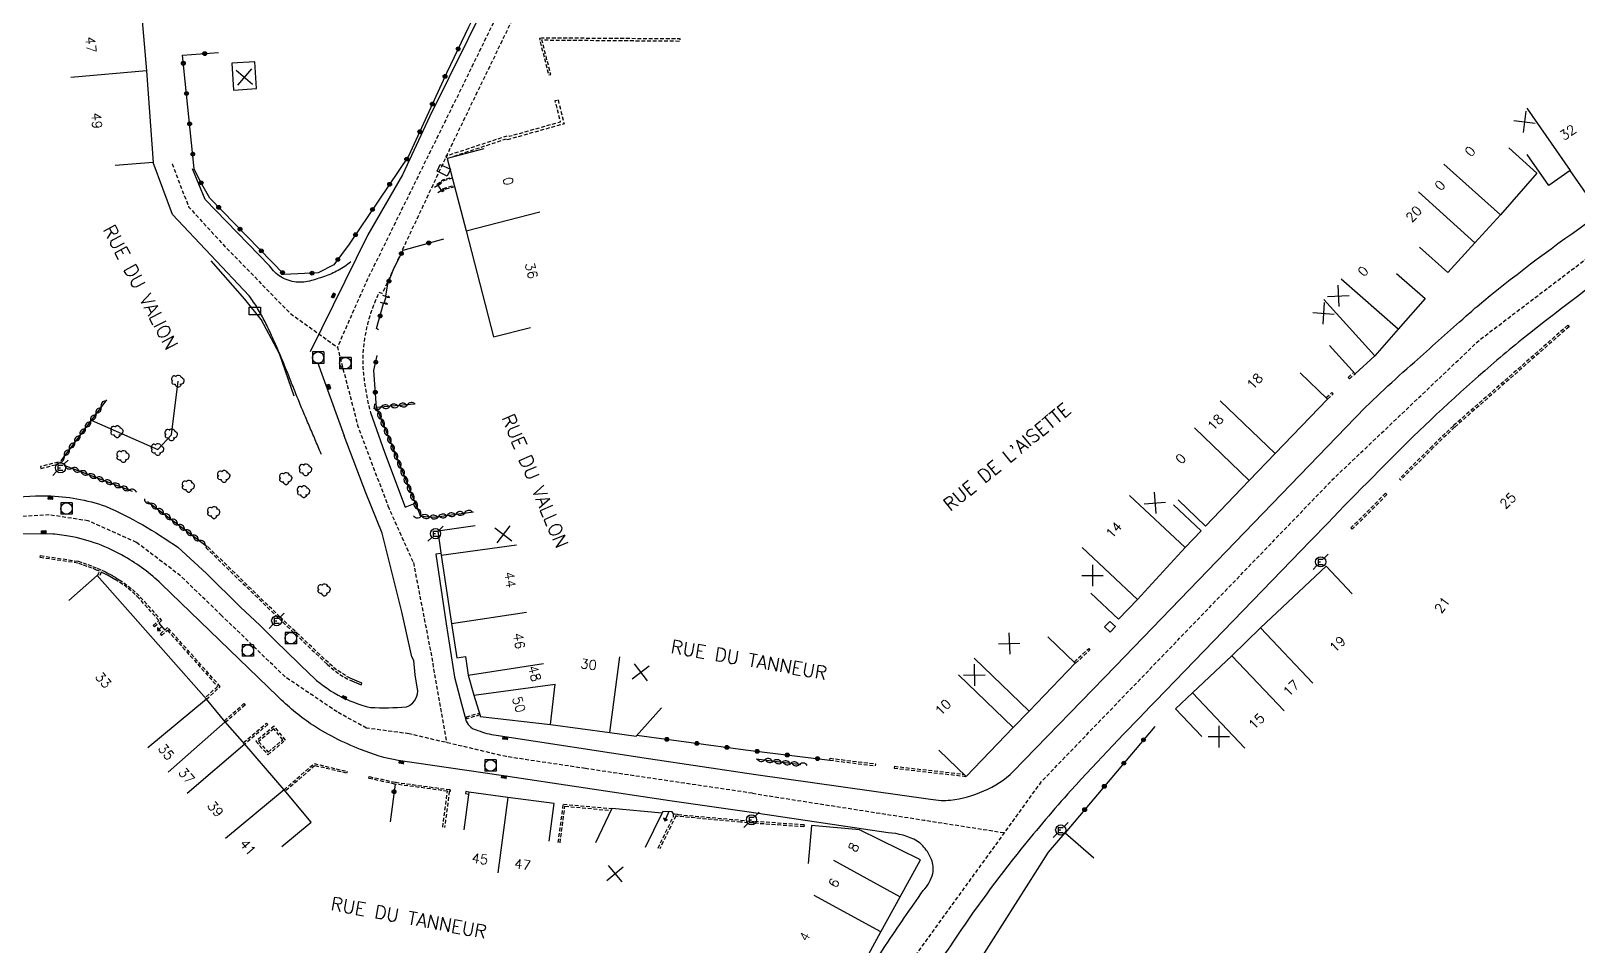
# Model space of a CAD drawing. Header units: millimetres. Extents: x 114000 to 119599, y 120000 to 124063.
# Drawn here: x 114475.6 to 114679.1, y 120560.1 to 120680.3 of the extents above; entities that cross this region are included whole.
import ezdxf
from ezdxf.enums import TextEntityAlignment as Align

# ---------------------------------------------------------------- set-up
doc = ezdxf.new("R2010")
doc.units = ezdxf.units.MM
doc.linetypes.add('DASHED', pattern=[0.75, 0.5, -0.25])
doc.layers.get('0').update_dxf_attribs({"linetype": 'CONTINUOUS'})
for name, color, linetype in [('W0001', 6, 'DASHED'), ('W0008', 7, 'CONTINUOUS'), ('W0017', 7, 'CONTINUOUS'), ('W0100', 7, 'CONTINUOUS'), ('W0105', 7, 'CONTINUOUS'), ('W0112', 1, 'DASHED'), ('W0300', 7, 'CONTINUOUS'), ('W0302', 3, 'CONTINUOUS'), ('W0310', 3, 'CONTINUOUS'), ('W0322', 7, 'CONTINUOUS'), ('W0400', 7, 'CONTINUOUS'), ('W0420', 7, 'CONTINUOUS'), ('W0471', 7, 'CONTINUOUS'), ('W0989', 7, 'CONTINUOUS'), ('W0991', 7, 'CONTINUOUS'), ('W1102', 7, 'CONTINUOUS'), ('W1471', 7, 'CONTINUOUS')]:
    doc.layers.add(name, color=color, linetype=linetype)
doc.styles.get("Standard").update_dxf_attribs({"font": 'romans.shx', "width": 0.85})

# ---------------------------------------------------------------- blocks, each defined once
blk = doc.blocks.new('t322o')
at = {"color": 0, "linetype": 'Continuous'}
for radius in [0.25, 0.15]:
    blk.add_circle((0, 0), radius, dxfattribs=at)
blk = doc.blocks.new('t310o')
at = {"color": 0, "linetype": 'Continuous'}
for centre, start, end in [((-0.5, 0.38), 216.8699, 323.1304), ((0.5, -0.37), 36.8699, 143.1303)]:
    blk.add_arc(centre, 0.625, start, end, dxfattribs=at)
blk = doc.blocks.new('t991o')
at = {"color": 0, "linetype": 'Continuous'}
for p, q in [((-1, 1), (1, -1)), ((-1, -1), (1, 1))]:
    blk.add_line(p, q, dxfattribs=at)
blk = doc.blocks.new('T400')
for p, q in [((-0.15, 0.3), (0.15, 0.3)), ((-0.15, -0.25), (-0.15, 0.3)), ((-0.15, 0.15), (0.15, 0.15)), ((-0.15, 0), (0.15, 0)), ((0.15, 0.3), (0.15, -0.25)), ((-0.15, -0.15), (0.15, -0.15)), ((-0.15, -0.25), (-0.15, -0.3)), ((-0.15, -0.3), (0.15, -0.3)), ((0.15, -0.3), (0.15, -0.25))]:
    blk.add_line(p, q)
blk = doc.blocks.new('T420')
for p, q in [((0.75, 0.75), (-0.75, 0.75)), ((-0.75, 0.75), (-0.75, -0.75)), ((0.75, 0.75), (0.75, -0.75)), ((0.75, -0.75), (-0.75, -0.75))]:
    blk.add_line(p, q)
blk.add_ellipse((0, 0), major_axis=(-0.53, 0.53), ratio=1, start_param=3.926991, end_param=10.210176)
blk = doc.blocks.new('T471')
for p, q in [((-0.333334, 0.333334), (-0.333334, -0.333334)), ((-0.333334, 0.333334), (0.333334, 0.333334)), ((-0.333334, 0), (0, 0)), ((0.500001, 0.500001), (1.000002, 1.000002)), ((-0.500001, -0.500001), (-1.000002, -1.000002)), ((-0.333334, -0.333334), (0.333334, -0.333334))]:
    blk.add_line(p, q)
blk.add_ellipse((0, 0), major_axis=(0.471405, 0.471405), ratio=1, start_param=5.4977871438, end_param=11.780972451)
blk = doc.blocks.new('T300')
for p, q in [((-0.8, 0.51), (-0.86, 0.34)), ((-0.86, 0.34), (-0.86, 0.17)), ((-0.86, 0.17), (-0.74, 0.06)), ((-0.69, 0.63), (-0.8, 0.51)), ((-0.8, -0.06), (-0.74, 0.06)), ((-0.74, 0.06), (-0.69, 0.11)), ((-0.57, 0.69), (-0.69, 0.63)), ((-0.46, 0.69), (-0.57, 0.69)), ((-0.29, 0.63), (-0.46, 0.69)), ((-0.29, 0.63), (-0.17, 0.74)), ((-0.23, 0.57), (-0.29, 0.63)), ((-0.17, 0.74), (-0.06, 0.8)), ((-0.06, 0.8), (0.06, 0.8)), ((0.06, 0.8), (0.23, 0.74)), ((0.23, 0.74), (0.34, 0.63)), ((0.34, 0.63), (0.4, 0.51)), ((0.46, 0.46), (0.34, 0.46)), ((0.4, 0.51), (0.4, 0.46)), ((0.57, 0.4), (0.46, 0.46)), ((0.57, 0.4), (0.69, 0.29)), ((0.69, 0.29), (0.74, 0.17)), ((0.74, 0.06), (0.69, -0.17)), ((0.74, 0.17), (0.74, 0.06)), ((-0.8, -0.17), (-0.8, -0.06)), ((-0.8, -0.23), (-0.8, -0.17)), ((-0.74, -0.34), (-0.8, -0.23)), ((-0.69, -0.4), (-0.74, -0.34)), ((-0.51, -0.46), (-0.69, -0.4)), ((-0.4, -0.46), (-0.51, -0.46)), ((-0.4, -0.46), (-0.34, -0.46)), ((-0.34, -0.46), (-0.34, -0.4)), ((-0.34, -0.51), (-0.34, -0.46)), ((-0.29, -0.63), (-0.34, -0.51)), ((-0.17, -0.74), (-0.29, -0.63)), ((-0.06, -0.8), (-0.17, -0.74)), ((0.06, -0.8), (-0.06, -0.8)), ((0.17, -0.74), (0.06, -0.8)), ((0.23, -0.69), (0.17, -0.74)), ((0.29, -0.46), (0.23, -0.46)), ((0.29, -0.63), (0.23, -0.69)), ((0.46, -0.4), (0.29, -0.46)), ((0.34, -0.51), (0.29, -0.63)), ((0.34, -0.51), (0.34, -0.46)), ((0.57, -0.34), (0.46, -0.4)), ((0.63, -0.29), (0.57, -0.34)), ((0.69, -0.17), (0.63, -0.29))]:
    blk.add_line(p, q)
blk = doc.blocks.new('t112o')
at = {"color": 0, "linetype": 'Continuous'}
for p, q in [((-0.5, 0.5), (0.5, 0.5)), ((-0.5, -0.5), (-0.5, 0.5)), ((0.5, 0.5), (0.5, -0.5)), ((0.5, -0.5), (-0.5, -0.5))]:
    blk.add_line(p, q, dxfattribs=at)
blk = doc.blocks.new('T1471')
at = {"color": 0, "linetype": 'Continuous', "flags": 128}
blk.add_lwpolyline([(-0.75, -0.5), (-0.75, 0.5), (0.75, 0.5), (0.75, -0.5), (-0.75, -0.5)], dxfattribs=at)
blk = doc.blocks.new('t105o')
for p, q in [((-0.5, 0), (0.5, 0)), ((0.5, 0), (0.2, 0.1)), ((0.5, 0), (0.2, -0.1))]:
    blk.add_line(p, q)

msp = doc.modelspace()

# ---------------------------------------------------------------- linework, layer by layer
at = {"layer": 'W0001', "flags": 128}
for points in [[(114559.19, 120880.52), (114555.7, 120864.26), (114555.03, 120856.82), (114553.67, 120825.24), (114554.26, 120816.71), (114555.4, 120792.85), (114557.75, 120752.35), (114558.14, 120743.61), (114558.04, 120738.64), (114557.58, 120734.69), (114556.56, 120729.52), (114554.14, 120719.7), (114548.68, 120706.13), (114545.02, 120699.01), (114533.64, 120675.62), (114519.86, 120647.61), (114515.93, 120638.74)], [(114559.76, 120476.17), (114561.23, 120485.01), (114571.85, 120519.69), (114582.9, 120543.54), (114587.18, 120550.91), (114590.7, 120556.96), (114603.72, 120574.9), (114608.65, 120581.7), (114646.93, 120621.38), (114666.26, 120639.73), (114689.29, 120657.21), (114717.05, 120677.3), (114745.76, 120697.97), (114771.67, 120712.03), (114778.74, 120713.48), (114876.94, 120723.78), (114901.37, 120726.56), (114909.31, 120727.46), (114917.46, 120728), (114931.65, 120732.32), (114931.65, 120732.32)], [(114494.18, 120662.86), (114494.18, 120662.86), (114496.36, 120657.17), (114501.13, 120651.98), (114509.76, 120643.15), (114515.93, 120638.74), (114518.57, 120628.62)], [(114570.54, 120580.08), (114593.09, 120576.56), (114603.72, 120574.9), (114603.72, 120574.9)]]:
    msp.add_lwpolyline(points, dxfattribs=at)
at = {"layer": 'W0001'}
for points in [[(114518.53, 120628.58), (114522.59, 120617.86), (114525.93, 120610.41), (114528.21, 120598.65), (114530.29, 120586.76)], [(114570.54, 120580.08), (114548.56, 120583.34), (114538.17, 120584.9), (114525.36, 120587.91), (114519.74, 120588.65), (114515.89, 120590.78), (114509.05, 120595.39), (114500.7, 120603.46), (114495.29, 120608.68), (114489.5, 120613.06), (114483.16, 120615.9), (114478.02, 120616.69), (114472.2, 120616.32), (114459.34, 120613.47), (114437.16, 120608.45), (114425.02, 120606.13), (114414.65, 120604.72), (114384.21, 120600.56), (114354.24, 120596.48), (114339.15, 120594.67)]]:
    msp.add_lwpolyline(points, dxfattribs=at)
at = {"layer": 'W0008', "flags": 128}
for points in [[(114906.26, 120717.9, 0.0297), (114904.18, 120719.83, 0.1075), (114900.03, 120721.9), (114897.67, 120722.46), (114873.84, 120719.99), (114779.32, 120710, 0.0198), (114776.56, 120709.55, 0.0321), (114773.11, 120708.77, 0.0091), (114772.21, 120708.46, 0.0313), (114761.09, 120704.07, 0.0379), (114754.04, 120699.6), (114722.14, 120676.5), (114688.74, 120652.47, 0.0141), (114671.77, 120639.73, 0.0057), (114668.51, 120637.03, 0.0189), (114655.97, 120625.48, 0.0061), (114644.02, 120613.31), (114623.6, 120592.2, 0.0088), (114612.44, 120580.44, 0.014), (114605.91, 120572.78, 0.0214), (114596.91, 120560.52, 0.003), (114594.41, 120556.75, 0.07)], [(114570.99, 120582.56), (114593.98, 120579.31, 0.0227), (114595.39, 120579.14, 0.0379), (114596.61, 120579.19, 0.0784), (114600.99, 120580.4, 0.0962), (114604.87, 120582.96), (114618.3, 120596.82), (114649.85, 120629.46, -0.0183), (114657.64, 120636.77, -0.0008), (114664, 120642.43, -0.0037), (114665.9, 120644.1, -0.0209), (114680.18, 120654.95)], [(114471.63, 120618.84, -0.0316), (114477.75, 120619.21, -0.0731), (114485.44, 120617.83, -0.0487), (114494.92, 120612.43), (114498.72, 120608.98), (114503.2, 120604.54), (114505.74, 120602.2), (114507.79, 120600.11), (114512.35, 120595.69, 0.134069), (114520.27, 120591.37, 0.0289), (114525.02, 120591.43, 0.3018), (114526.5, 120593.52), (114526.17, 120595.64), (114525.98, 120597.55), (114525.71, 120598.04), (114524.4, 120603.96), (114521.83, 120614.27), (114519.66, 120619.57), (114516.84, 120627.09)], [(114570.1, 120577.61), (114559.68, 120579.1), (114537.48, 120582.41), (114523.94, 120584.4, -0.0583), (114518.98, 120585.86, -0.055), (114512.4, 120589.23, -0.042), (114508.08, 120592.82), (114492.74, 120607.63, 0.0618), (114487.97, 120611.17, 0.0886), (114480.57, 120613.91, 0.0165), (114478.17, 120614.2), (114478.17, 120614.2), (114474.53, 120614.14), (114470.11, 120613.36), (114442.34, 120606.98), (114432.1, 120604.9, -0.0028), (114428.85, 120604.22, -0.0161), (114423, 120603.36), (114423, 120603.36), (114405.11, 120600.83), (114392.95, 120599.19), (114371.35, 120596.28), (114356.99, 120594.31), (114337.1, 120591.88)], [(114529.54, 120611.6), (114528.88, 120611.51), (114530.25, 120602.37), (114531.33, 120595.34), (114532.1, 120592.5), (114532.87, 120589.56, 0.2328), (114534.43, 120588.34, 0.0546), (114536.81, 120587.71), (114556.87, 120584.65), (114570.99, 120582.56), (114570.99, 120582.56)], [(114482.38, 120487.47), (114511.72, 120484.15), (114545.23, 120480.47, 0.0597), (114550.62, 120480.35, 0.0721), (114553.87, 120481.26, 0.0933), (114556.12, 120482.74, 0.1219), (114557.66, 120485.43), (114562.32, 120501.18), (114565.28, 120510.99, -0.0136), (114569.22, 120522.72, -0.0175), (114574.35, 120534.74, -0.0158), (114580.86, 120548.01, -0.0223), (114588.07, 120560.07, -0.0066), (114593.02, 120567.3, 0.1169), (114594.29, 120569.53, 0.1378), (114594.1, 120571.39, 0.0589), (114593.56, 120572.41, 0.0926), (114592.21, 120573.81, 0.1106), (114588.4, 120574.89), (114570.1, 120577.61), (114570.1, 120577.61)]]:
    msp.add_lwpolyline(points, format="xyb", dxfattribs=at)
for points in [[(114538.16, 120689.39), (114528.08, 120669.12), (114524.49, 120661.38), (114519.92, 120653.49), (114512.34, 120638.11)], [(114513.33, 120636.76), (114516.84, 120627.09)], [(114520.3, 120630.15), (114522.12, 120624.95), (114524.85, 120617.71), (114524.85, 120617.71), (114526.15, 120618.23)]]:
    msp.add_lwpolyline(points, dxfattribs=at)
at = {"layer": 'W0017', "flags": 128}
for points in [[(114513.81, 120624.67), (114513.79, 120624.71), (114513.69, 120624.94), (114513.59, 120625.18), (114513.5, 120625.41), (114513.4, 120625.64), (114513.3, 120625.88), (114513.2, 120626.11), (114513.1, 120626.34), (114513, 120626.57), (114512.9, 120626.81), (114512.81, 120627.04), (114512.71, 120627.27), (114512.61, 120627.5), (114512.51, 120627.74), (114512.41, 120627.97), (114512.31, 120628.2), (114512.21, 120628.43), (114512.11, 120628.67), (114512.02, 120628.9), (114511.92, 120629.13), (114511.82, 120629.36), (114511.72, 120629.6), (114511.62, 120629.83), (114511.52, 120630.06), (114511.42, 120630.29), (114511.33, 120630.52), (114511.23, 120630.76), (114511.13, 120630.99), (114511.04, 120631.22), (114510.94, 120631.45), (114510.85, 120631.68), (114510.75, 120631.92), (114510.66, 120632.15), (114510.57, 120632.38), (114510.47, 120632.61), (114510.38, 120632.85), (114510.28, 120633.08), (114510.19, 120633.31), (114510.1, 120633.55), (114510, 120633.78), (114509.91, 120634.01), (114509.82, 120634.25), (114509.73, 120634.48), (114509.63, 120634.71), (114509.54, 120634.95), (114509.44, 120635.18), (114509.35, 120635.41), (114509.26, 120635.64), (114509.16, 120635.88), (114509.07, 120636.11), (114508.97, 120636.34), (114508.88, 120636.58), (114508.78, 120636.81), (114508.69, 120637.04), (114508.59, 120637.27), (114508.49, 120637.5), (114508.4, 120637.73), (114508.3, 120637.97), (114508.2, 120638.2), (114508.1, 120638.43), (114508, 120638.66), (114507.9, 120638.89), (114507.8, 120639.12), (114507.7, 120639.35), (114507.59, 120639.58), (114507.49, 120639.8), (114507.39, 120640.03), (114507.28, 120640.26), (114507.18, 120640.49), (114507.07, 120640.72), (114506.96, 120640.94), (114506.85, 120641.17), (114506.74, 120641.4), (114506.63, 120641.62), (114506.52, 120641.85), (114506.41, 120642.07), (114506.29, 120642.29), (114506.17, 120642.52), (114506.06, 120642.74), (114505.94, 120642.96), (114505.82, 120643.17), (114505.7, 120643.39), (114505.57, 120643.61), (114505.44, 120643.82), (114505.31, 120644.03), (114505.18, 120644.24), (114505.05, 120644.45), (114504.91, 120644.66), (114504.77, 120644.86), (114504.63, 120645.07), (114504.49, 120645.27), (114504.34, 120645.47), (114494.22, 120656.16), (114491.7, 120663)], [(114517.7, 120649.94), (114517.5, 120649.78), (114517.3, 120649.63), (114517.1, 120649.49), (114516.89, 120649.35), (114516.68, 120649.21), (114516.47, 120649.08), (114516.25, 120648.96), (114516.04, 120648.84), (114515.82, 120648.72), (114515.6, 120648.61), (114515.37, 120648.5), (114515.15, 120648.4), (114514.92, 120648.3), (114514.69, 120648.2), (114514.45, 120648.11), (114514.22, 120648.03), (114513.98, 120647.95), (114513.73, 120647.87), (114513.49, 120647.79), (114513.25, 120647.71), (114513, 120647.63), (114512.75, 120647.56), (114512.51, 120647.49), (114512.26, 120647.43), (114512.01, 120647.38), (114511.76, 120647.33), (114511.51, 120647.3), (114511.26, 120647.28), (114511.01, 120647.27), (114510.75, 120647.27), (114510.49, 120647.29), (114510.23, 120647.33), (114509.97, 120647.38), (114509.7, 120647.45), (114509.45, 120647.53), (114509.2, 120647.62), (114508.96, 120647.73), (114508.73, 120647.84), (114508.5, 120647.97), (114508.29, 120648.11), (114508.08, 120648.26), (114507.88, 120648.43), (114507.69, 120648.6), (114507.51, 120648.79), (114507.33, 120648.99), (114507.17, 120649.2), (114507.01, 120649.42), (114498.52, 120658.17), (114496.85, 120662.18)]]:
    msp.add_lwpolyline(points, dxfattribs=at)
at = {"layer": 'W0100'}
msp.add_line((114492.43, 120602.46), (114493.22, 120601.55), dxfattribs=at)
at = {"layer": 'W0100', "flags": 128}
for points in [[(114484, 120697.58), (114488.98, 120697.95), (114489.74, 120687.83), (114490.11, 120683.19), (114490.81, 120675.06), (114491.7, 120663), (114486.71, 120662.63)], [(114698.84, 120676.25), (114701.76, 120672.19), (114695.59, 120667.76), (114695, 120668.57), (114691.91, 120666.4), (114688.78, 120664.19), (114684.85, 120661.5), (114680.55, 120658.51), (114678.16, 120661.95), (114675.33, 120659.98), (114672.48, 120664.09), (114672.48, 120664.09)], [(114535.22, 120664.81), (114530.38, 120663.53), (114532.89, 120654.04), (114536.48, 120640.08), (114541.32, 120641.32)], [(114670.05, 120664.96), (114673.77, 120661.63), (114668.96, 120656.14), (114665.62, 120652.46), (114662.05, 120648.56), (114658.33, 120651.9), (114658.33, 120651.9)], [(114529.15, 120660.04), (114529.59, 120659.34)], [(114655.3, 120648.42), (114659.06, 120645.12), (114655.52, 120641.09), (114652.44, 120637.61), (114649.84, 120635.25), (114646.48, 120638.96), (114646.48, 120638.96)], [(114522.33, 120645.43), (114522.06, 120644.53)], [(114642.62, 120635.38), (114646.22, 120631.92), (114639.31, 120624.77), (114635.91, 120621.2), (114630.18, 120615.21), (114626.57, 120618.67), (114626.57, 120618.67)], [(114625.94, 120618.02), (114629.59, 120614.6), (114627.48, 120612.38), (114621.21, 120605.55), (114618.71, 120602.98), (114615.06, 120606.39), (114615.06, 120606.39)], [(114534.08, 120615.23), (114529.13, 120614.54), (114529.57, 120611.38), (114530.93, 120602.41), (114531.63, 120597.91), (114532.78, 120598.08), (114533.16, 120595.62), (114533.88, 120593), (114534.71, 120590.3), (114534.71, 120590.16), (114543.98, 120589.11), (114551.79, 120588.09), (114555.25, 120587.61), (114558.6, 120591.33)], [(114508.62, 120573.1), (114512.46, 120576.3), (114508.92, 120580.55), (114503.74, 120586.56), (114501.18, 120589.47), (114498.7, 120592.45), (114484.33, 120608.74), (114484.33, 120608.74), (114480.58, 120605.43)], [(114629.66, 120587.55), (114626.22, 120591.18), (114628.44, 120593.28), (114633.61, 120598.17), (114637.41, 120601.84), (114646.03, 120609.93), (114649.47, 120606.3), (114649.47, 120606.3)], [(114609.42, 120600.66), (114613.02, 120597.19), (114606.94, 120590.89), (114604.84, 120588.73), (114598.67, 120582.29), (114595.07, 120585.75), (114595.07, 120585.75)], [(114543.79, 120573.78), (114544.46, 120578.74), (114538.38, 120579.55), (114533.21, 120580.23), (114533.21, 120580.23), (114532.56, 120575.27)], [(114560.16, 120577.39), (114559.97, 120577.66), (114558.77, 120577.71), (114558.77, 120577.71), (114558.65, 120577.49)], [(114551.15, 120493.43), (114556.03, 120492.36), (114556.91, 120496.44), (114558.13, 120502.01), (114559.84, 120509.7), (114562.56, 120508.73), (114564.37, 120513.39), (114565.95, 120517.4), (114569.08, 120525.45), (114564.7, 120527.45), (114571.14, 120541.51), (114575.43, 120550.88), (114580.22, 120548.68), (114582.34, 120552.53), (114587.43, 120561.85), (114589.99, 120566.49), (114592.65, 120571.33), (114584.62, 120575.28), (114578.32, 120575.84), (114577.88, 120570.86), (114577.88, 120570.86)], [(114604.04, 120548.28), (114600.43, 120544.82), (114595.39, 120550.07), (114596.48, 120551.82), (114609.48, 120572.36), (114611.68, 120574.89), (114615.45, 120571.61), (114615.45, 120571.61)]]:
    msp.add_lwpolyline(points, dxfattribs=at)
msp.add_lwpolyline([(114505.29, 120672.73), (114505.09, 120676.27), (114502.03, 120676.08), (114502.25, 120672.54)], close=True, dxfattribs=at)
at = {"layer": 'W0100'}
for points in [[(114492.82, 120602.01), (114492.24, 120601.5), (114492.64, 120601.47), (114492.27, 120601.9), (114492.24, 120601.5)], [(114556.47, 120572.99), (114558.65, 120577.49), (114552.06, 120578.07), (114549.88, 120573.57)], [(114559.53, 120577.68), (114559, 120576.45), (114559.38, 120576.6), (114558.86, 120576.82), (114559, 120576.45)]]:
    msp.add_lwpolyline(points, dxfattribs=at)
at = {"layer": 'W0112'}
for p, q in [((114677.83, 120641.62), (114662.77, 120628.4)), ((114678, 120641.43), (114662.93, 120628.21)), ((114677.83, 120641.62), (114678, 120641.43)), ((114648.94, 120634.75), (114649.67, 120635.44)), ((114649.11, 120634.57), (114649.84, 120635.25)), ((114649.11, 120634.57), (114648.94, 120634.75)), ((114646.04, 120632.1), (114646.78, 120632.77)), ((114646.22, 120631.92), (114646.95, 120632.59)), ((114646.95, 120632.59), (114646.78, 120632.77)), ((114662.77, 120628.4), (114659.97, 120625.74)), ((114662.94, 120628.22), (114660.14, 120625.56)), ((114659.97, 120625.74), (114655.69, 120621.44)), ((114660.15, 120625.57), (114655.86, 120621.26)), ((114655.86, 120621.26), (114655.69, 120621.44)), ((114653.85, 120619.53), (114649.29, 120614.97)), ((114654.02, 120619.35), (114649.47, 120614.79)), ((114653.85, 120619.53), (114654.02, 120619.35)), ((114649.47, 120614.79), (114649.29, 120614.97)), ((114612.9, 120597.36), (114614.79, 120599.14)), ((114613.07, 120597.18), (114614.96, 120598.96)), ((114614.79, 120599.14), (114614.96, 120598.96)), ((114613.07, 120597.18), (114612.9, 120597.36)), ((114580.72, 120584.44), (114580.75, 120584.69)), ((114580.72, 120584.44), (114586.68, 120583.7)), ((114580.75, 120584.69), (114586.72, 120583.95)), ((114586.72, 120583.95), (114586.68, 120583.7)), ((114589.22, 120583.63), (114589.19, 120583.38)), ((114589.19, 120583.38), (114598.65, 120582.31)), ((114589.22, 120583.63), (114598.35, 120582.59)), ((114577.31, 120575.67), (114570.73, 120576.15)), ((114577.33, 120575.92), (114570.75, 120576.39)), ((114577.33, 120575.92), (114577.31, 120575.67))]:
    msp.add_line(p, q, dxfattribs=at)
at = {"layer": 'W0112', "flags": 128}
msp.add_lwpolyline([(114547.24, 120698.98), (114547.42, 120698.89), (114547.53, 120699.12, 0.00008), (114547.53, 120699.12), (114547.64, 120699.34, 0.00008), (114547.64, 120699.34), (114547.74, 120699.56, 0.00008), (114547.74, 120699.56), (114547.85, 120699.79, 0.00008), (114547.85, 120699.79), (114547.96, 120700.01, 0.00008), (114547.96, 120700.01), (114548.07, 120700.24, 0.00008), (114548.07, 120700.24), (114548.18, 120700.46, 0.00008), (114548.18, 120700.46), (114548.28, 120700.68, 0.00008), (114548.28, 120700.68), (114548.39, 120700.91, 0.00008), (114548.39, 120700.91), (114548.5, 120701.13, 0.00008), (114548.5, 120701.13), (114548.61, 120701.36, 0.00008), (114548.61, 120701.36), (114548.71, 120701.58, 0.00008), (114548.71, 120701.58), (114548.82, 120701.81, 0.00008), (114548.82, 120701.81), (114548.93, 120702.03, 0.00008), (114548.93, 120702.03), (114549.04, 120702.25, 0.00008), (114549.04, 120702.25), (114549.14, 120702.48, 0.00008), (114549.14, 120702.48), (114549.25, 120702.7, 0.00008), (114549.25, 120702.7), (114549.36, 120702.93, 0.00008), (114549.36, 120702.93), (114549.46, 120703.15, 0.00008), (114549.46, 120703.15), (114549.57, 120703.38, 0.00008), (114549.57, 120703.38), (114549.68, 120703.6, 0.00008), (114549.68, 120703.6), (114549.79, 120703.82, 0.00008), (114549.79, 120703.82), (114549.89, 120704.05, 0.00008), (114549.89, 120704.05), (114550, 120704.27, 0.00008), (114550, 120704.27), (114550.11, 120704.5, 0.00008), (114550.11, 120704.5), (114550.21, 120704.72, 0.00008), (114550.21, 120704.72), (114550.32, 120704.95, 0.00008), (114550.32, 120704.95), (114550.42, 120705.17, 0.00008), (114550.42, 120705.17), (114550.53, 120705.4, 0.00008), (114550.53, 120705.4), (114550.64, 120705.62), (114550.74, 120705.84), (114550.85, 120706.07), (114550.95, 120706.29), (114551.06, 120706.51), (114551.17, 120706.73), (114551.27, 120706.95), (114551.38, 120707.18), (114551.49, 120707.4), (114551.59, 120707.62, 0.000035), (114551.59, 120707.62), (114551.7, 120707.84, 0.00008), (114551.7, 120707.84), (114551.8, 120708.06, 0.000125), (114551.8, 120708.06), (114551.91, 120708.29, 0.000171), (114551.91, 120708.29), (114552.02, 120708.51, 0.000216), (114552.02, 120708.51), (114552.12, 120708.73), (114552.23, 120708.95), (114552.33, 120709.18), (114552.44, 120709.4), (114552.55, 120709.62), (114552.65, 120709.85), (114552.75, 120710.07), (114552.86, 120710.29), (114552.96, 120710.52), (114553.06, 120710.74), (114553.17, 120710.97), (114553.27, 120711.19), (114553.37, 120711.42), (114553.47, 120711.64), (114553.57, 120711.87), (114553.67, 120712.09), (114553.76, 120712.32), (114553.86, 120712.55), (114553.96, 120712.78), (114554.05, 120713.01), (114554.14, 120713.24), (114554.23, 120713.48), (114554.33, 120713.71), (114554.41, 120713.94), (114554.5, 120714.17), (114554.59, 120714.41), (114554.68, 120714.64, 0.000146), (114554.68, 120714.64), (114554.77, 120714.87), (114554.86, 120715.1), (114554.94, 120715.33), (114555.03, 120715.57), (114555.12, 120715.8), (114555.21, 120716.03), (114555.3, 120716.27), (114555.4, 120716.5), (114555.49, 120716.74), (114555.58, 120716.97, 0.000064), (114555.58, 120716.97), (114555.68, 120717.21), (114555.77, 120717.44), (114555.86, 120717.68), (114555.95, 120717.91), (114556.05, 120718.15), (114556.14, 120718.39), (114556.22, 120718.62), (114556.31, 120718.86), (114556.4, 120719.1), (114556.48, 120719.34), (114556.56, 120719.58), (114556.64, 120719.82), (114556.72, 120720.07), (114556.8, 120720.31), (114556.88, 120720.55), (114556.96, 120720.79), (114557.03, 120721.03), (114557.11, 120721.27), (114557.18, 120721.51), (114557.26, 120721.76), (114557.33, 120722), (114557.41, 120722.24), (114557.48, 120722.48), (114557.55, 120722.73), (114557.62, 120722.97), (114557.69, 120723.21), (114557.76, 120723.46), (114557.83, 120723.7), (114557.9, 120723.94), (114557.97, 120724.19), (114558.04, 120724.43), (114558.11, 120724.68), (114558.17, 120724.92), (114558.24, 120725.17), (114558.3, 120725.41), (114558.37, 120725.66), (114558.43, 120725.9), (114558.5, 120726.15), (114558.56, 120726.39), (114558.62, 120726.64), (114558.68, 120726.88), (114558.74, 120727.13), (114558.8, 120727.38), (114558.61, 120727.42), (114558.55, 120727.18), (114558.49, 120726.93), (114558.43, 120726.69), (114558.37, 120726.44), (114558.3, 120726.2), (114558.24, 120725.95), (114558.18, 120725.71), (114558.11, 120725.46), (114558.05, 120725.22), (114557.98, 120724.97), (114557.92, 120724.73), (114557.85, 120724.48), (114557.78, 120724.24), (114557.71, 120724), (114557.64, 120723.75), (114557.57, 120723.51), (114557.5, 120723.27), (114557.43, 120723.03), (114557.36, 120722.78), (114557.29, 120722.54), (114557.22, 120722.3), (114557.14, 120722.06), (114557.07, 120721.81), (114557, 120721.57), (114556.92, 120721.33), (114556.84, 120721.09), (114556.77, 120720.85), (114556.69, 120720.61), (114556.61, 120720.37), (114556.53, 120720.13), (114556.46, 120719.89), (114556.38, 120719.65), (114556.29, 120719.41), (114556.21, 120719.17), (114556.13, 120718.93), (114556.04, 120718.69), (114555.95, 120718.46), (114555.86, 120718.22), (114555.77, 120717.98), (114555.68, 120717.75), (114555.59, 120717.51), (114555.49, 120717.28), (114555.4, 120717.04), (114555.31, 120716.81), (114555.21, 120716.57), (114555.12, 120716.34), (114555.03, 120716.1), (114554.94, 120715.87), (114554.85, 120715.64), (114554.76, 120715.4), (114554.67, 120715.17), (114554.58, 120714.94), (114554.5, 120714.71), (114554.41, 120714.48), (114554.32, 120714.24), (114554.23, 120714.01), (114554.14, 120713.78), (114554.05, 120713.55), (114553.96, 120713.32), (114553.87, 120713.09), (114553.77, 120712.86), (114553.68, 120712.63), (114553.58, 120712.4), (114553.48, 120712.17), (114553.39, 120711.95), (114553.29, 120711.72), (114553.19, 120711.5), (114553.09, 120711.27), (114552.99, 120711.05), (114552.88, 120710.82), (114552.78, 120710.6), (114552.68, 120710.38), (114552.57, 120710.15), (114552.47, 120709.93), (114552.37, 120709.71), (114552.26, 120709.48), (114552.16, 120709.26), (114552.05, 120709.04), (114551.95, 120708.82), (114551.84, 120708.59), (114551.73, 120708.37), (114551.63, 120708.15), (114551.52, 120707.93), (114551.41, 120707.71), (114551.31, 120707.48), (114551.2, 120707.26), (114551.09, 120707.04), (114550.99, 120706.82), (114550.88, 120706.6), (114550.78, 120706.37), (114550.67, 120706.15), (114550.56, 120705.93), (114550.46, 120705.71), (114550.35, 120705.48), (114550.25, 120705.26), (114550.14, 120705.03), (114550.03, 120704.81), (114549.93, 120704.58), (114549.82, 120704.36), (114549.71, 120704.13), (114549.61, 120703.91), (114549.5, 120703.69), (114549.39, 120703.46), (114549.29, 120703.24), (114549.18, 120703.01), (114549.07, 120702.79), (114548.97, 120702.56), (114548.86, 120702.34), (114548.75, 120702.12), (114548.64, 120701.89), (114548.54, 120701.67), (114548.43, 120701.44), (114548.32, 120701.22), (114548.21, 120700.99), (114548.11, 120700.77), (114548, 120700.55), (114547.89, 120700.32), (114547.78, 120700.1), (114547.67, 120699.87), (114547.57, 120699.65), (114547.46, 120699.43), (114547.35, 120699.2), (114547.24, 120698.98), (114541.84, 120687.79), (114530.82, 120665.02), (114524.49, 120651.56), (114521.83, 120645.79), (114521.44, 120645.93), (114521.33, 120645.71), (114521.22, 120645.48), (114521.12, 120645.25), (114521.02, 120645.02), (114520.92, 120644.8), (114520.82, 120644.57), (114520.73, 120644.34), (114520.64, 120644.11), (114520.55, 120643.87), (114520.47, 120643.64), (114520.39, 120643.41), (114520.31, 120643.18), (114520.23, 120642.94), (114520.16, 120642.7), (114520.09, 120642.47), (114520.02, 120642.23), (114519.95, 120641.99), (114519.89, 120641.75), (114519.83, 120641.51), (114519.77, 120641.27), (114519.72, 120641.03), (114519.67, 120640.79), (114519.62, 120640.55), (114519.58, 120640.3), (114519.53, 120640.06), (114519.49, 120639.81), (114519.46, 120639.57), (114519.42, 120639.32), (114519.39, 120639.07), (114519.36, 120638.82), (114519.33, 120638.58), (114519.31, 120638.32), (114519.29, 120638.06), (114519.28, 120637.81), (114519.27, 120637.55), (114519.26, 120637.3), (114519.26, 120637.04), (114519.27, 120636.79), (114519.27, 120636.54), (114519.28, 120636.28), (114519.29, 120636.03), (114519.31, 120635.78), (114519.33, 120635.52), (114519.35, 120635.27), (114519.38, 120635.02), (114519.41, 120634.77), (114519.44, 120634.52), (114519.47, 120634.26), (114519.51, 120634.01), (114519.54, 120633.76), (114519.58, 120633.51), (114519.62, 120633.26), (114519.67, 120633.01), (114519.71, 120632.76), (114519.76, 120632.51), (114519.81, 120632.26), (114519.85, 120632.01), (114519.9, 120631.76), (114519.95, 120631.51), (114520.01, 120631.27), (114520.06, 120631.03), (114520.12, 120630.79), (114520.18, 120630.55), (114520.24, 120630.31), (114520.3, 120630.15)], format="xyb", dxfattribs=at)
for points in [[(114542.79, 120679.38), (114542.51, 120679.31), (114543.73, 120674.53), (114544, 120674.6), (114542.85, 120679.13), (114561.03, 120678.99), (114561.03, 120679.26)], [(114544.96, 120671.24), (114545.76, 120668.1), (114538.33, 120666.01), (114538.28, 120666.14), (114530.38, 120663.53), (114530.26, 120663.89), (114538.49, 120666.61), (114538.55, 120666.47), (114545.3, 120668.37), (114544.59, 120671.15)]]:
    msp.add_lwpolyline(points, close=True, dxfattribs=at)
for points in [[(114531.07, 120660.94), (114529.89, 120660.62), (114529.13, 120660.07), (114529.05, 120660.18), (114529.82, 120660.75), (114531.03, 120661.07)], [(114531.36, 120659.82), (114530.2, 120659.51), (114529.76, 120659.18), (114529.65, 120659.32), (114530.11, 120659.68), (114531.32, 120660)]]:
    msp.add_lwpolyline(points, dxfattribs=at)
at = {"layer": 'W0112'}
for points in [[(114479.19, 120623.63), (114476.86, 120623.03), (114476.92, 120622.79), (114479.25, 120623.39)], [(114519.15, 120594.6), (114518.84, 120594.71), (114518.53, 120594.83), (114518.23, 120594.96), (114517.93, 120595.08), (114517.63, 120595.22), (114517.01, 120595.55), (114516.41, 120595.92), (114515.83, 120596.33), (114515.27, 120596.78), (114514.74, 120597.26), (114508.38, 120603.27), (114498.8, 120612.57), (114498.63, 120612.39), (114508.21, 120603.09), (114514.57, 120597.07), (114515.11, 120596.59), (114515.68, 120596.13), (114516.27, 120595.71), (114516.88, 120595.33), (114517.52, 120594.99), (114517.82, 120594.86), (114518.13, 120594.73), (114518.44, 120594.6), (114518.75, 120594.48), (114519.06, 120594.36)], [(114505.2, 120586.92), (114506.8, 120585.15), (114509.11, 120587.09), (114507.6, 120588.92)], [(114505.56, 120586.89), (114506.82, 120585.5), (114508.76, 120587.13), (114507.56, 120588.57)]]:
    msp.add_lwpolyline(points, close=True, dxfattribs=at)
for points in [[(114484.38, 120608.69), (114484.62, 120609.27), (114484.24, 120609.44), (114483.63, 120609.68), (114483, 120609.91), (114482.38, 120610.14), (114481.77, 120610.35), (114476.82, 120611.08), (114476.86, 120611.33), (114481.83, 120610.59), (114482.46, 120610.37), (114483.09, 120610.15), (114483.72, 120609.91), (114484.34, 120609.67), (114484.95, 120609.4), (114485.42, 120609.18), (114485.88, 120608.94), (114486.34, 120608.69), (114486.79, 120608.43), (114487.23, 120608.15), (114487.83, 120607.75), (114488.41, 120607.33), (114488.97, 120606.88), (114489.5, 120606.4), (114490, 120605.89), (114492.8, 120602.79), (114491.85, 120601.96), (114491.69, 120602.15), (114492.44, 120602.81), (114489.82, 120605.72), (114489.33, 120606.22), (114488.81, 120606.69), (114488.26, 120607.13), (114487.69, 120607.55), (114487.1, 120607.94), (114486.66, 120608.21), (114486.21, 120608.47), (114485.76, 120608.72), (114485.31, 120608.95), (114484.85, 120609.17), (114484.56, 120608.48)], [(114498.7, 120592.45), (114500.52, 120594.12), (114493.59, 120601.87), (114492.63, 120601.04), (114492.79, 120600.85), (114493.57, 120601.52), (114500.16, 120594.13), (114498.53, 120592.64)], [(114501.06, 120589.61), (114503.63, 120591.87), (114503.79, 120591.68), (114501.23, 120589.42)], [(114534.69, 120590.38), (114532.98, 120589.89), (114532.91, 120590.13), (114534.61, 120590.62)], [(114503.58, 120586.75), (114506.6, 120589.3), (114506.76, 120589.11), (114503.74, 120586.56)], [(114508.92, 120580.55), (114512.87, 120583.99), (114517.2, 120582.97), (114517.14, 120582.73), (114512.94, 120583.71), (114509.08, 120580.36)], [(114529.79, 120575.64), (114530.41, 120580.36), (114523.51, 120581.29), (114520.06, 120582.05), (114520.12, 120582.29), (114523.56, 120581.53), (114530.69, 120580.57), (114530.79, 120580.56), (114530.77, 120580.32), (114530.66, 120580.32), (114530.66, 120580.32), (114530.04, 120575.6)], [(114533.21, 120580.23), (114532.84, 120580.3), (114532.79, 120580.05), (114533.18, 120579.98)], [(114544.99, 120573.62), (114545.67, 120578.65), (114552.06, 120578.07)], [(114545.24, 120573.59), (114545.88, 120578.38), (114551.94, 120577.83)], [(114558.14, 120572.89), (114560.19, 120577.14), (114560.16, 120577.14), (114560.16, 120577.39), (114560.31, 120577.39), (114560.63, 120577.32), (114560.76, 120577.28), (114568.99, 120576.55), (114570.75, 120576.39)], [(114570.73, 120576.15), (114568.97, 120576.3), (114560.74, 120577.04), (114560.58, 120577.07), (114560.45, 120577.1), (114558.36, 120572.78)]]:
    msp.add_lwpolyline(points, dxfattribs=at)
at = {"layer": 'W0302', "flags": 128}
for points in [[(114510.26, 120632.31), (114508.33, 120637.86), (114505.88, 120642.36), (114503.77, 120645.03), (114499.32, 120650.08)], [(114483.53, 120629.14), (114492.3, 120625.28), (114494.1, 120627.22), (114494.98, 120634.27)]]:
    msp.add_lwpolyline(points, dxfattribs=at)
at = {"layer": 'W0310'}
msp.add_line((114571.02, 120584.6), (114576.92, 120583.85), dxfattribs=at)
at = {"layer": 'W0310', "flags": 128}
for points in [[(114485.54, 120631.8), (114479.52, 120623.81), (114479.52, 120623.81)], [(114479.92, 120623.22), (114488.93, 120619.82), (114488.93, 120619.82)], [(114490.96, 120618.46), (114498.78, 120612.54)]]:
    msp.add_lwpolyline(points, dxfattribs=at)
at = {"layer": 'W0310'}
msp.add_lwpolyline([(114526.04, 120631.26), (114521.06, 120630.81), (114526.85, 120616.51), (114528.72, 120616.39), (114533.82, 120617.11)], dxfattribs=at)
at = {"layer": 'W0322'}
for p, q in [((114623.5, 120588.88), (114611.68, 120574.89)), ((114523.52, 120581.28), (114522.87, 120576.33))]:
    msp.add_line(p, q, dxfattribs=at)
at = {"layer": 'W0322', "flags": 128}
for points in [[(114539.7, 120694.13), (114536.14, 120686.71), (114533.18, 120680.81), (114530.35, 120674.87), (114526.99, 120667.56), (114525.3, 120663.83), (114517.47, 120652.28), (114515.46, 120649.56), (114513.42, 120648.51), (114508.95, 120648.3), (114499.15, 120658.32), (114497.92, 120660.49), (114497.1, 120662.18), (114495.55, 120677.12), (114500.27, 120677.47)], [(114522.31, 120645.46), (114522.59, 120647.07), (114523.37, 120649.08), (114524.57, 120651.5), (114529.94, 120652.99)], [(114521.32, 120641.02), (114521.09, 120641.19), (114522.02, 120644.5)], [(114521.06, 120630.81), (114520.73, 120635.67), (114521.17, 120637.63)], [(114555.35, 120587.71), (114569.61, 120585.79), (114569.61, 120585.79), (114580.72, 120584.44)]]:
    msp.add_lwpolyline(points, dxfattribs=at)
at = {"layer": 'W1102'}
for p, q in [((114672.46, 120670.17), (114678.16, 120661.95)), ((114668.96, 120656.14), (114661.52, 120662.82)), ((114658.17, 120659.14), (114665.62, 120652.46)), ((114655.52, 120641.09), (114648.01, 120647.69)), ((114645.72, 120645.02), (114652.44, 120637.61)), ((114639.31, 120624.77), (114632.1, 120631.69)), ((114628.7, 120628.13), (114635.91, 120621.2)), ((114627.48, 120612.38), (114620.18, 120619.22)), ((114529.57, 120611.38), (114539.48, 120612.76)), ((114613.91, 120612.39), (114621.21, 120605.55)), ((114530.93, 120602.41), (114540.82, 120603.9)), ((114644.28, 120594.58), (114637.41, 120601.84)), ((114533.16, 120595.62), (114543.05, 120597.13)), ((114551.79, 120588.09), (114553.09, 120598.01)), ((114606.94, 120590.89), (114599.74, 120597.83)), ((114633.61, 120598.17), (114640.49, 120590.91)), ((114533.88, 120593), (114544.58, 120594.41)), ((114543.98, 120589.11), (114544.58, 120594.41)), ((114597.64, 120595.67), (114604.84, 120588.73)), ((114498.7, 120592.45), (114491.01, 120586.05)), ((114635.32, 120586.02), (114628.44, 120593.28)), ((114501.18, 120589.47), (114493.68, 120582.85)), ((114503.74, 120586.56), (114496.16, 120580.04)), ((114508.92, 120580.55), (114501.23, 120574.15)), ((114538.38, 120579.55), (114537.05, 120569.64)), ((114581.23, 120571.29), (114589.99, 120566.49)), ((114587.43, 120561.85), (114578.66, 120566.66))]:
    msp.add_line(p, q, dxfattribs=at)
at = {"layer": 'W1102', "flags": 128}
for points in [[(114490.81, 120675.06), (114480.85, 120674.2)], [(114532.89, 120654.04), (114542.58, 120656.53)]]:
    msp.add_lwpolyline(points, dxfattribs=at)

# ---------------------------------------------------------------- block references
at = {"layer": 'W0105'}
for p, rotation in [((114529.15, 120660.04), 32.98545163336801), ((114529.59, 120659.34), 32.13725993272853), ((114522.33, 120645.43), 342.6216514068862), ((114522.06, 120644.53), 344.1117449675907)]:
    msp.add_blockref('t105o', p, dxfattribs=dict(at, rotation=rotation))
at = {"layer": 'W0112', "rotation": 46.6366}
msp.add_blockref('t112o', (114617.59, 120601.98), dxfattribs=at)
at = {"layer": 'W0300'}
for p in [(114494.98, 120634.27), (114486.96, 120627.63), (114494.1, 120627.22), (114487.77, 120624.36), (114492.3, 120625.28), (114511.77, 120622.62), (114496.36, 120620.45), (114501.02, 120621.75), (114509.18, 120621.46), (114511.52, 120619.74), (114499.7, 120616.99), (114514.22, 120606.82)]:
    msp.add_blockref('T300', p, dxfattribs=at)
at = {"layer": 'W0310'}
for p, rotation in [((114484.84, 120630.88), 233.0334204922376), ((114521.25, 120630.34), 292.0539859168829), ((114521.7, 120630.87), 185.1924629937245), ((114522.85, 120630.97), 185.1924629937245), ((114524, 120631.08), 185.1924629937245), ((114525.15, 120631.18), 185.1924629937245), ((114482.76, 120628.11), 233.0334204922376), ((114483.45, 120629.03), 233.0334204922376), ((114484.15, 120629.96), 233.0334204922376), ((114521.68, 120629.27), 292.0539859168829), ((114522.12, 120628.2), 292.0539859168829), ((114481.37, 120626.27), 233.0334204922376), ((114482.06, 120627.19), 233.0334204922376), ((114522.55, 120627.12), 292.0539859168829), ((114522.98, 120626.05), 292.0539859168829), ((114479.98, 120624.42), 233.0334204922376), ((114480.67, 120625.34), 233.0334204922376), ((114523.42, 120624.98), 292.0539859168829), ((114523.85, 120623.91), 292.0539859168829), ((114481, 120622.81), 339.3217005027499), ((114482.08, 120622.4), 339.3217005027499), ((114524.28, 120622.84), 292.0539859168829), ((114524.72, 120621.77), 292.0539859168829), ((114483.16, 120622), 339.3217005027499), ((114484.24, 120621.59), 339.3217005027499), ((114485.32, 120621.18), 339.3217005027499), ((114486.4, 120620.77), 339.3217005027499), ((114487.48, 120620.36), 339.3217005027499), ((114525.15, 120620.7), 292.0539859168829), ((114488.56, 120619.96), 339.3217005027499), ((114491.33, 120618.18), 322.8503468329985), ((114525.58, 120619.63), 292.0539859168829), ((114526.02, 120618.56), 292.0539859168829), ((114492.25, 120617.49), 322.8503468329985), ((114493.17, 120616.79), 322.8503468329985), ((114494.09, 120616.09), 322.8503468329985), ((114526.45, 120617.49), 292.0539859168829), ((114526.95, 120616.5), 356.4396821757446), ((114528.1, 120616.43), 356.4396821757446), ((114529.25, 120616.47), 7.954383232148594), ((114530.39, 120616.63), 7.954383232148594), ((114531.53, 120616.79), 7.954383232148594), ((114532.68, 120616.95), 7.954383232148594), ((114495.01, 120615.39), 322.8503468329985), ((114495.93, 120614.7), 322.8503468329985), ((114496.85, 120614), 322.8503468329985), ((114497.77, 120613.3), 322.8503468329985), ((114572.16, 120584.46), 352.6707677090003), ((114573.31, 120584.31), 352.6707677090003), ((114574.45, 120584.16), 352.6707677090003), ((114575.6, 120584.02), 352.6707677090003), ((114576.75, 120583.87), 352.6707677090003)]:
    msp.add_blockref('t310o', p, dxfattribs=dict(at, rotation=rotation))
at = {"layer": 'W0322'}
for p, rotation in [((114531.82, 120677.95), 244.5142153755559), ((114495.66, 120676.06), 95.93866973640883), ((114498.47, 120677.33), 4.214981150288367), ((114530.1, 120674.34), 245.3275607576165), ((114496.07, 120672.08), 95.93866973640883), ((114528.43, 120670.7), 245.3275607576165), ((114496.49, 120668.1), 95.93866973640883), ((114526.77, 120667.07), 245.5906145731261), ((114496.9, 120664.12), 95.93866973640883), ((114525.05, 120663.46), 235.8881544319364), ((114498.01, 120660.34), 119.464175921274), ((114522.8, 120660.15), 235.8881544319364), ((114500.32, 120657.12), 134.3605906066596), ((114520.56, 120656.84), 235.8881544319364), ((114503.12, 120654.26), 134.3605906066596), ((114518.32, 120653.52), 235.8881544319364), ((114505.92, 120651.4), 134.3605906066596), ((114524.35, 120651.06), 63.53899889405557), ((114527.95, 120652.44), 15.54417357132382), ((114515.99, 120650.27), 233.492697860384), ((114508.71, 120648.54), 134.3605906066596), ((114512.6, 120648.47), 182.6846873762047), ((114522.72, 120647.41), 68.87884782005413), ((114521.55, 120642.84), 74.39819890918311), ((114520.98, 120636.77), 77.45399661879621), ((114520.92, 120632.81), 93.79844475014158), ((114559.27, 120587.18), 352.3246695243349), ((114563.23, 120586.65), 352.3246695243349), ((114567.19, 120586.12), 352.3246695243349), ((114622.01, 120587.11), 229.7904040790575), ((114571.16, 120585.6), 353.0907751797528), ((114575.13, 120585.12), 353.0907751797528), ((114579.1, 120584.64), 353.0907751797528), ((114619.42, 120584.05), 229.7904040790575), ((114523.39, 120580.29), 262.526314394029), ((114616.84, 120581), 229.7904040790575), ((114614.26, 120577.94), 229.7904040790575)]:
    msp.add_blockref('t322o', p, dxfattribs=dict(at, rotation=rotation))
at = {"layer": 'W0400'}
for p, rotation in [((114515.41, 120645.51), 153.7721774152425), ((114514.8, 120633.54), 20.3928450693131), ((114478.2, 120618.9), 86.88109327123468), ((114477.31, 120614.42), 90), ((114516.85, 120592.68), 64.67618741089437), ((114538.04, 120587.32), 82.23568848136661), ((114524.36, 120584.16), 80.86436020925716), ((114537.86, 120582.21), 82.10679235338506)]:
    msp.add_blockref('T400', p, dxfattribs=dict(at, rotation=rotation))
at = {"layer": 'W0420'}
for p in [(114513.39, 120637.36), (114516.98, 120636.63), (114480.28, 120617.52), (114509.8, 120600.48), (114504.14, 120598.86), (114536.07, 120583.74)]:
    msp.add_blockref('T420', p, dxfattribs=at)
at = {"layer": 'W0471'}
for p in [(114479.49, 120622.88), (114528.85, 120614.22), (114645.31, 120610.52), (114507.95, 120602.77), (114570.43, 120576.6), (114611.11, 120575.26)]:
    msp.add_blockref('T471', p, dxfattribs=at)
at = {"layer": 'W0991'}
for p, rotation in [((114503.7, 120674.24), 274.2193722876174), ((114672.14, 120668.36), 307.2520964545573), ((114647.64, 120645.48), 317.8666703989657), ((114645.68, 120643.19), 311.2951207933694), ((114623.5, 120618.26), 319.3786581140496), ((114537.77, 120614.14), 277.9543832321474), ((114615.29, 120608.72), 315.0105046093361), ((114604.33, 120599.78), 317.5000194208802), ((114555.83, 120595.99), 352.0813784121652), ((114599.75, 120595.63), 316.4284113217578), ((114631.92, 120587.54), 315.0105046093361), ((114552.47, 120569.51), 355.0105963331831)]:
    msp.add_blockref('t991o', p, dxfattribs=dict(at, rotation=rotation))
at = {"layer": 'W1471', "rotation": 154.7949419574316}
msp.add_blockref('T1471', (114529.93, 120662), dxfattribs=at)
at = {"layer": 'W1471'}
msp.add_blockref('T1471', (114505.07, 120643.48), dxfattribs=at)

# ---------------------------------------------------------------- texts
at = {"layer": 'W0989'}
for s, rotation, p in [('RUE DU VALION', 297.7827, (114490.01, 120646.61)), ("RUE DE L'AISETTE", 39.3225, (114604.03, 120624.32)), ('RUE DU VALLON', 292.7478, (114541.94, 120621.13)), ('RUE DU TANNEUR', 350.138, (114570.08, 120597.65)), ('RUE DU TANNEUR', 349.4589, (114525.31, 120563.74))]:
    msp.add_text(s, height=1.75, rotation=rotation, dxfattribs=at).set_placement(p, align=Align.MIDDLE)
at = {"layer": 'W0991'}
for s, rotation, p in [('47', 274.932, (114483.49, 120678.52)), ('49', 274.2223, (114484.27, 120668.51)), ('32', 34.8059, (114677.85, 120666.98)), ('0', 48.7688, (114664.97, 120664.49)), ('0', 284.7959, (114538.41, 120660.57)), ('0', 47.7621, (114661, 120660.01)), ('20', 47.5423, (114657.56, 120656.25)), ('36', 284.412, (114541.46, 120648.8)), ('0', 48.717, (114650.9, 120648.72)), ('18', 45.993, (114636.65, 120634.25)), ('18', 46.3689, (114631.46, 120628.85)), ('0', 46.2589, (114626.9, 120624.08)), ('25', 42.884, (114669.95, 120618.57)), ('14', 47.4332, (114618.08, 120614.72)), ('44', 278.6025, (114538.66, 120608.16)), ('21', 54.0002, (114661.3, 120604.85)), ('46', 278.7666, (114539.84, 120600.12)), ('19', 43.1516, (114647.53, 120599.69)), ('48', 285.4028, (114541.88, 120595.84)), ('30', 352.5577, (114548.99, 120597.03)), ('33', 311.4089, (114485.14, 120594.97)), ('17', 44.0336, (114641.42, 120593.9)), ('50', 286.3326, (114539.81, 120591.76)), ('10', 46.229, (114595.62, 120591.39)), ('15', 43.4023, (114636.87, 120589.55)), ('35', 309.7507, (114493.4, 120585.52)), ('37', 311.4413, (114496.09, 120582.39)), ('39', 310.7304, (114499.89, 120578.01)), ('41', 309.7739, (114504.16, 120572.99)), ('45', 352.5263, (114534.69, 120571.46)), ('8', 61.2299, (114583.87, 120573)), ('47', 352.3603, (114540.29, 120570.72)), ('6', 61.0199, (114581.27, 120568.29)), ('4', 61.3876, (114577.42, 120561.26))]:
    msp.add_text(s, height=1.25, rotation=rotation, dxfattribs=at).set_placement(p, align=Align.MIDDLE)

doc.saveas('drawing.dxf')
